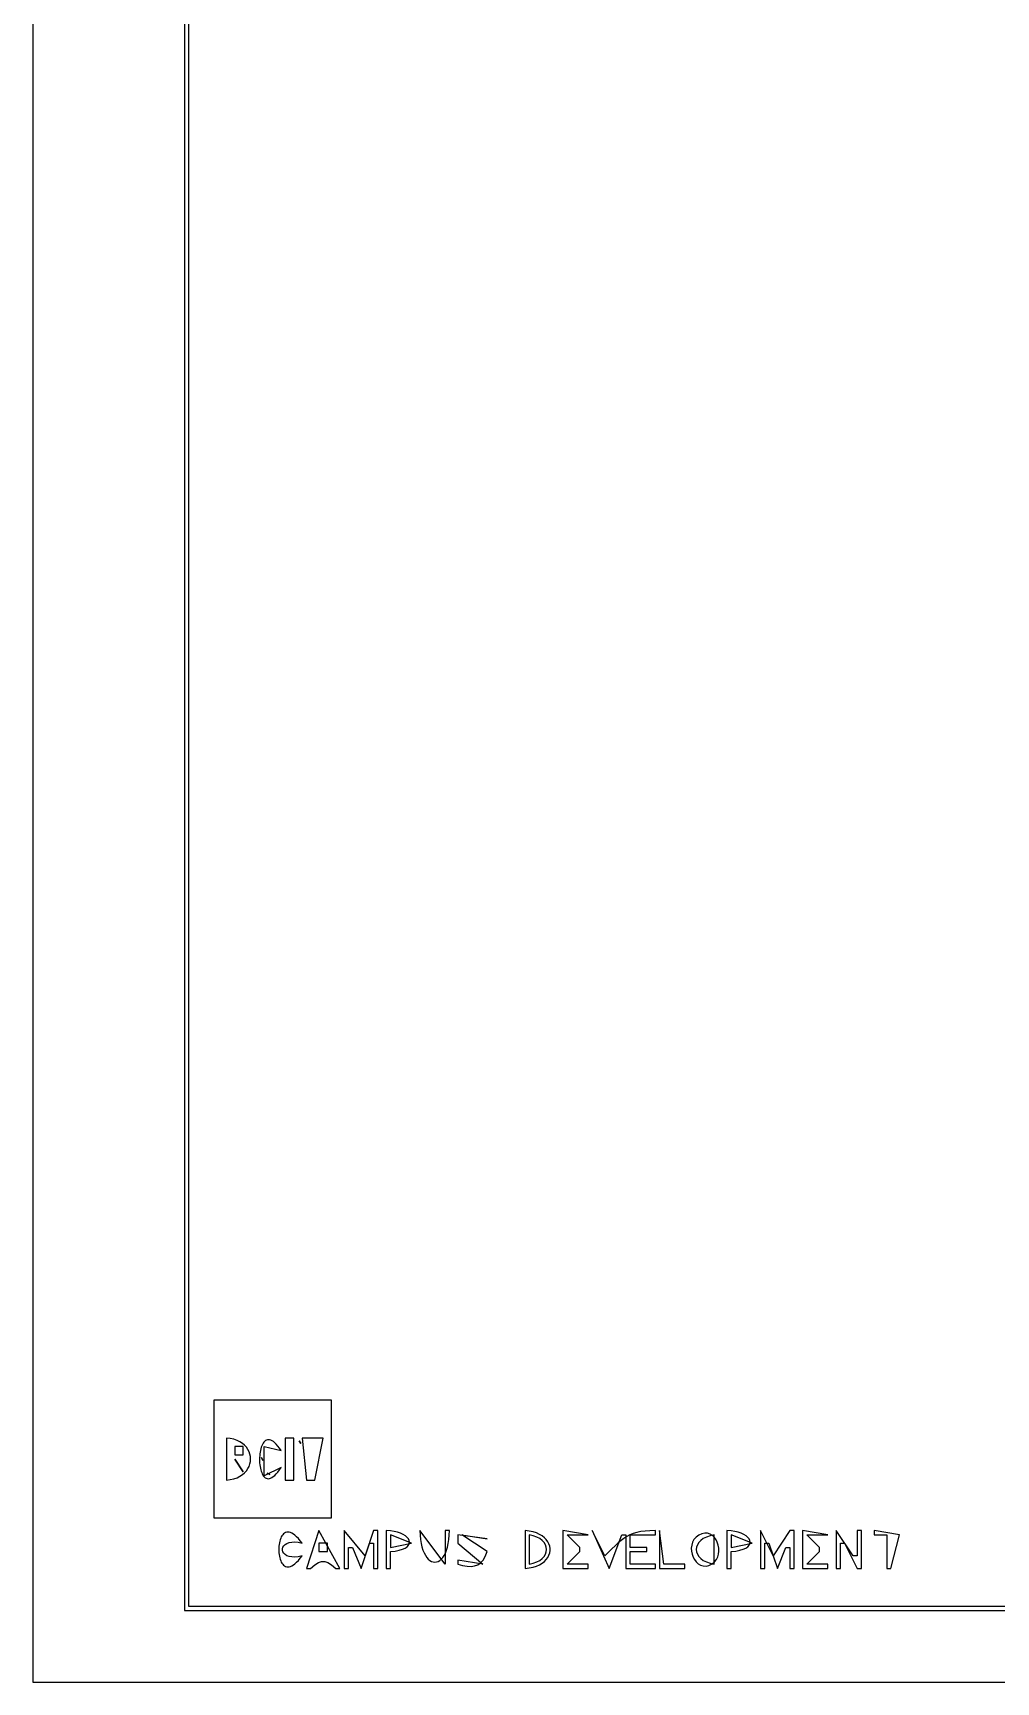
# Model space of a CAD drawing. Extents: x 0 to 1224, y 0 to 793.
# Drawn here: x 0 to 229, y 0 to 392 of the extents above; entities that cross this region are included whole.
import ezdxf

# ---------------------------------------------------------------- set-up
doc = ezdxf.new("R2010")
doc.units = 0
for name, color, linetype in [('C146', 146, 'CONTINUOUS'), ('C157', 157, 'CONTINUOUS'), ('C251', 251, 'CONTINUOUS'), ('C253', 253, 'CONTINUOUS'), ('C7', 7, 'CONTINUOUS')]:
    doc.layers.add(name, color=color, linetype=linetype)

msp = doc.modelspace()

# ---------------------------------------------------------------- linework, layer by layer
at = {"layer": 'C146'}
msp.add_lwpolyline([(48, 53), (50, 50), (48, 53)], dxfattribs=at)
at = {"layer": 'C157'}
for points in [[(43, 67), (43, 39), (71, 39), (71, 67), (43, 67)], [(48, 56), (48, 54), (50, 54), (50, 56), (48, 56)]]:
    msp.add_lwpolyline(points, dxfattribs=at)
at = {"layer": 'C251'}
msp.add_lwpolyline([(55.666668, 49.666668), (56.333332, 49.333332), (55.666668, 49.666668)], dxfattribs=at)
at = {"layer": 'C253'}
for points in [[(63.333332, 57.333332), (63.666668, 56.666668), (63.333332, 57.333332)], [(54.333332, 53.333332), (54.666668, 52.666668), (54.333332, 53.333332)]]:
    msp.add_lwpolyline(points, dxfattribs=at)
at = {"layer": 'C7'}
for points in [[(0, 791), (0, 0), (1224, 0), (1224, 791), (0, 791)], [(36, 774), (36, 17), (1206, 17), (1206, 774), (36, 774)], [(37, 773), (37, 18), (1205, 18), (1205, 773), (37, 773)], [(46, 58), (46, 48), (46.9173, 48.1161), (47.755, 48.3107), (48.513, 48.5767), (49.1912, 48.9067), (49.7897, 49.2939), (50.3084, 49.7309), (50.7474, 50.2107), (51.1066, 50.7261), (51.3861, 51.2701), (51.5857, 51.8354), (51.7056, 52.4149), (51.7457, 53.0016), (51.706, 53.5882), (51.5865, 54.1677), (51.3871, 54.7329), (51.108, 55.2767), (50.7489, 55.7919), (50.3101, 56.2715), (49.7914, 56.7082), (49.1929, 57.095), (48.5145, 57.4247), (47.7562, 57.6902), (46.918, 57.8843), (46, 58)], [(59, 51), (55, 49), (55, 56), (59, 55), (58.6025, 55.5851), (58.221, 56.0885), (57.8553, 56.5135), (57.5055, 56.8637), (57.1716, 57.1423), (56.8537, 57.3529), (56.5518, 57.4988), (56.2658, 57.5834), (55.9958, 57.6102), (55.7419, 57.5826), (55.5041, 57.5039), (55.2823, 57.3776), (55.0766, 57.2071), (54.8871, 56.9958), (54.7137, 56.7471), (54.5565, 56.4645), (54.4155, 56.1513), (54.2907, 55.8109), (54.1821, 55.4468), (54.0899, 55.0624), (54.0139, 54.6611), (53.9542, 54.2462), (53.9108, 53.8213), (53.8839, 53.3897), (53.8733, 52.9548), (53.8791, 52.5201), (53.9013, 52.0889), (53.94, 51.6647), (53.9951, 51.2509), (54.0668, 50.8509), (54.155, 50.4681), (54.2597, 50.1058), (54.381, 49.7677), (54.5188, 49.4569), (54.6733, 49.177), (54.8445, 48.9313), (55.0322, 48.7234), (55.2367, 48.5565), (55.4579, 48.4341), (55.6958, 48.3596), (55.9504, 48.3364), (56.2219, 48.368), (56.5101, 48.4576), (56.8151, 48.6089), (57.137, 48.8251), (57.4758, 49.1097), (57.8314, 49.466), (58.204, 49.8976), (58.5935, 50.4078), (59, 51)], [(60, 58), (60, 48), (62, 48), (62, 58), (60, 58)], [(64, 58), (65, 48), (67, 48), (69, 58), (64, 58)], [(64, 30), (63.0675, 29.7915), (62.2386, 29.7051), (61.5133, 29.7265), (60.8916, 29.8413), (60.3736, 30.0351), (59.9591, 30.2936), (59.6483, 30.6023), (59.4411, 30.947), (59.3375, 31.3132), (59.3375, 31.6866), (59.4411, 32.0528), (59.6483, 32.3975), (59.9591, 32.7062), (60.3736, 32.9647), (60.8916, 33.1585), (61.5133, 33.2733), (62.2386, 33.2947), (63.0675, 33.2084), (64, 33), (63.5453, 33.5912), (63.11, 34.099), (62.694, 34.527), (62.2974, 34.8788), (61.9202, 35.158), (61.5622, 35.3682), (61.2237, 35.5131), (60.9045, 35.5964), (60.6046, 35.6216), (60.324, 35.5923), (60.0629, 35.5123), (59.821, 35.3851), (59.5985, 35.2143), (59.3954, 35.0037), (59.2116, 34.7567), (59.0472, 34.4771), (58.902, 34.1684), (58.7763, 33.8344), (58.6699, 33.4786), (58.5828, 33.1046), (58.5151, 32.7161), (58.4667, 32.3168), (58.4377, 31.9102), (58.4281, 31.4999), (58.4377, 31.0897), (58.4667, 30.683), (58.5151, 30.2837), (58.5828, 29.8952), (58.6699, 29.5213), (58.7763, 29.1654), (58.902, 28.8314), (59.0472, 28.5228), (59.2116, 28.2431), (59.3954, 27.9962), (59.5985, 27.7855), (59.821, 27.6148), (60.0629, 27.4875), (60.324, 27.4075), (60.6046, 27.3783), (60.9045, 27.4035), (61.2237, 27.4867), (61.5622, 27.6317), (61.9202, 27.8419), (62.2974, 28.1211), (62.694, 28.4729), (63.11, 28.9009), (63.5453, 29.4087), (64, 30)], [(68, 36), (65, 27), (66, 27), (67.0064, 27.8306), (67.8635, 28.3843), (68.6311, 28.6612), (69.3688, 28.6612), (70.1363, 28.3843), (70.9935, 27.8306), (72, 27), (73, 27), (68, 36)], [(74, 36), (74, 27), (75, 27), (75, 32), (76, 32), (78, 27), (80, 33), (81, 33), (81, 27), (82, 27), (82, 36), (81, 36), (79, 30), (74, 36)], [(84, 36), (84, 27), (85, 27), (85, 31), (86.1116, 31.1258), (87.0575, 31.312), (87.843, 31.5504), (88.4735, 31.8332), (88.9542, 32.1523), (89.2904, 32.4999), (89.4876, 32.8681), (89.551, 33.2488), (89.486, 33.6341), (89.2978, 34.0162), (88.9919, 34.3869), (88.5735, 34.7385), (88.048, 35.0629), (87.4206, 35.3523), (86.6969, 35.5986), (85.8819, 35.7939), (84.9812, 35.9304), (84, 36)], [(92, 36), (92.0426, 34.8994), (92.1403, 33.8854), (92.2885, 32.958), (92.4826, 32.1176), (92.7179, 31.3642), (92.9898, 30.6981), (93.2938, 30.1195), (93.6251, 29.6285), (93.9791, 29.2254), (94.3513, 28.9103), (94.737, 28.6835), (95.1316, 28.5451), (95.5305, 28.4953), (95.929, 28.5343), (96.3225, 28.6624), (96.7064, 28.8796), (97.076, 29.1862), (97.4268, 29.5824), (97.7542, 30.0684), (98.0534, 30.6443), (98.3199, 31.3104), (98.5491, 32.0668), (98.7363, 32.9138), (98.877, 33.8515), (98.9664, 34.8802), (99, 36), (98, 36), (98, 28), (92, 36)], [(117, 36), (117, 27), (117.9932, 27.1196), (118.8961, 27.3133), (119.7088, 27.574), (120.4312, 27.8948), (121.0632, 28.2684), (121.605, 28.688), (122.0565, 29.1463), (122.4176, 29.6364), (122.6885, 30.1512), (122.8691, 30.6836), (122.9594, 31.2266), (122.9594, 31.7732), (122.8691, 32.3162), (122.6885, 32.8486), (122.4176, 33.3634), (122.0565, 33.8535), (121.605, 34.3119), (121.0632, 34.7314), (120.4312, 35.1051), (119.7088, 35.4258), (118.8961, 35.6866), (117.9932, 35.8803), (117, 36)], [(126, 36), (126, 27), (132, 27), (132, 28), (127, 28), (130, 31), (130, 32), (127, 35), (132, 35), (126, 36)], [(133, 36), (137, 27), (140, 35), (141, 35), (141, 27), (148, 27), (148, 28), (142, 28), (142, 31), (146, 31), (146, 32), (142, 32), (142, 35), (148, 35), (148, 36), (146.7022, 35.9692), (145.5429, 35.8853), (144.5043, 35.7463), (143.5688, 35.5501), (142.7187, 35.2947), (141.9364, 34.9781), (141.2042, 34.5984), (140.5045, 34.1533), (139.8196, 33.641), (139.1319, 33.0594), (138.4238, 32.4066), (137.6775, 31.6804), (136.8754, 30.8788), (136, 30), (133, 36)], [(149, 36), (149, 27), (155, 27), (155, 28), (150, 28), (149, 36)], [(158.300156, 34.913582), (157.6619, 34.4398), (157.1751, 33.8733), (156.8311, 33.2353), (156.6215, 32.5469), (156.5376, 31.8294), (156.571, 31.1041), (156.7131, 30.392), (156.9554, 29.7146), (157.2893, 29.0929), (157.7063, 28.5482), (158.1979, 28.1018), (158.7555, 27.7749), (159.3707, 27.5886), (160.0348, 27.5643), (160.7394, 27.7231), (161.476, 28.0864), (162.051, 28.546), (162.4934, 29.0996), (162.8095, 29.7261), (163.0054, 30.4044), (163.0877, 31.1135), (163.0627, 31.8322), (162.9365, 32.5395), (162.7157, 33.2144), (162.4065, 33.8356), (162.0153, 34.3822), (161.5484, 34.833), (161.0121, 35.1671), (160.4128, 35.3632), (159.7568, 35.4004), (159.0505, 35.2575), (158.3001, 34.9135)], [(165, 36), (165, 27), (166, 27), (166, 31), (167.1116, 31.1258), (168.0575, 31.312), (168.843, 31.5504), (169.4735, 31.8332), (169.9542, 32.1523), (170.2904, 32.4999), (170.4876, 32.8681), (170.551, 33.2488), (170.486, 33.6341), (170.2978, 34.0162), (169.9919, 34.3869), (169.5735, 34.7385), (169.048, 35.0629), (168.4206, 35.3523), (167.6969, 35.5986), (166.8819, 35.7939), (165.9812, 35.9304), (165, 36)], [(173, 36), (173, 27), (174, 27), (174, 33), (175, 33), (177, 27), (179, 32), (180, 32), (180, 27), (181, 27), (181, 36), (180, 36), (176, 30), (173, 36)], [(183, 36), (183, 27), (189, 27), (189, 28), (184, 28), (187, 31), (187, 32), (184, 35), (189, 35), (183, 36)], [(191, 36), (191, 27), (192, 27), (192, 33), (193, 33), (196, 27), (197, 27), (197, 36), (196, 36), (196, 30), (195, 30), (191, 36)], [(200, 36), (200, 35), (203, 35), (203, 27), (204, 27), (206, 35), (200, 36)], [(68, 33), (68, 31), (70, 31), (70, 33), (68, 33)], [(85, 35), (85, 32), (90, 33), (85, 35)], [(101, 35), (101, 33), (107, 28), (101, 29), (101, 28), (102.1662, 27.7199), (103.2199, 27.546), (104.1677, 27.4985), (105.0161, 27.5976), (105.7718, 27.8636), (106.4414, 28.3166), (107.0316, 28.9768), (107.5489, 29.8645), (108, 31), (102, 35), (108, 34), (101, 35)], [(118, 35), (118, 28), (118.9656, 28.2254), (119.8024, 28.5356), (120.5106, 28.9186), (121.0899, 29.3621), (121.5406, 29.8542), (121.8624, 30.3826), (122.0556, 30.9352), (122.1199, 31.4999), (122.0556, 32.0647), (121.8624, 32.6173), (121.5406, 33.1457), (121.0899, 33.6377), (120.5106, 34.0813), (119.8024, 34.4642), (118.9656, 34.7745), (118, 35)], [(162, 28), (162, 35), (160.9955, 34.7746), (160.125, 34.4645), (159.3885, 34.0815), (158.7858, 33.638), (158.3171, 33.1459), (157.9823, 32.6174), (157.7814, 32.0647), (157.7145, 31.4999), (157.7814, 30.9351), (157.9823, 30.3824), (158.3171, 29.8539), (158.7858, 29.3619), (159.3885, 28.9183), (160.125, 28.5354), (160.9955, 28.2252), (162, 28)], [(166, 35), (166, 32), (171, 33), (166, 35)]]:
    msp.add_lwpolyline(points, dxfattribs=at)

doc.saveas('drawing.dxf')
